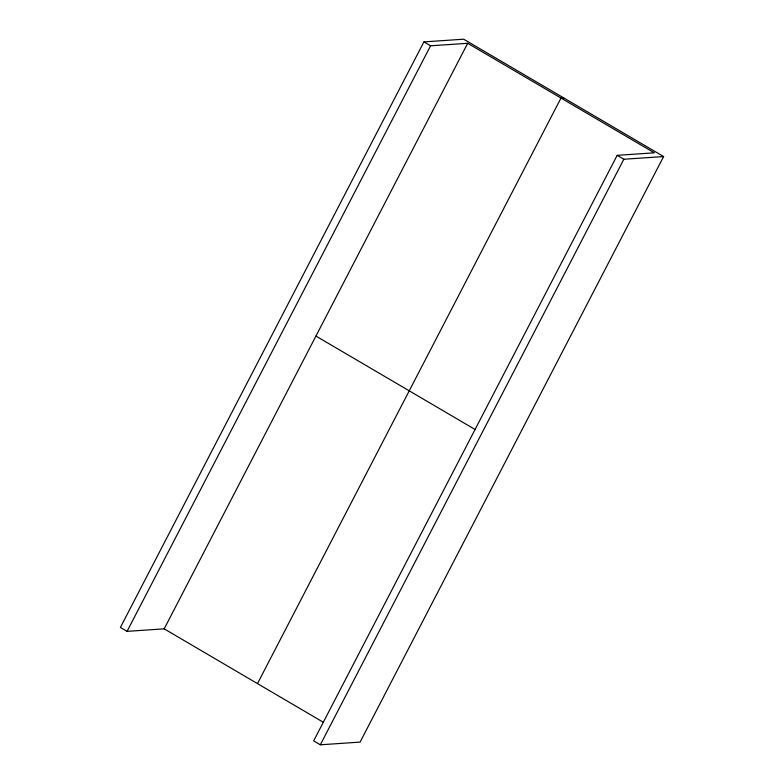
<?xml version="1.0" encoding="UTF-8"?>
<svg xmlns="http://www.w3.org/2000/svg" width="784" height="784" viewBox="0 0 784 784"><rect width="100%" height="100%" fill="white"/><g stroke="black" fill="none" stroke-linecap="round" stroke-linejoin="round"><path stroke-width="1.18" d="M423.909 41.895L430.573 45.805L467.695 43.296L654.297 152.821L617.175 155.34L313.659 740.89L320.323 744.8L360.091 742.105L663.607 156.555L463.677 39.2L423.909 41.895L120.393 627.445L127.057 631.355L164.179 628.837L323.518 722.368M127.057 631.355L430.573 45.805M164.179 628.837L467.695 43.296M257.475 683.609L560.991 98.059L563.647 97.873M320.323 744.8L623.839 159.25L663.607 156.555M617.175 155.34L623.839 159.25M315.932 336.062L475.28 429.603"/></g></svg>
